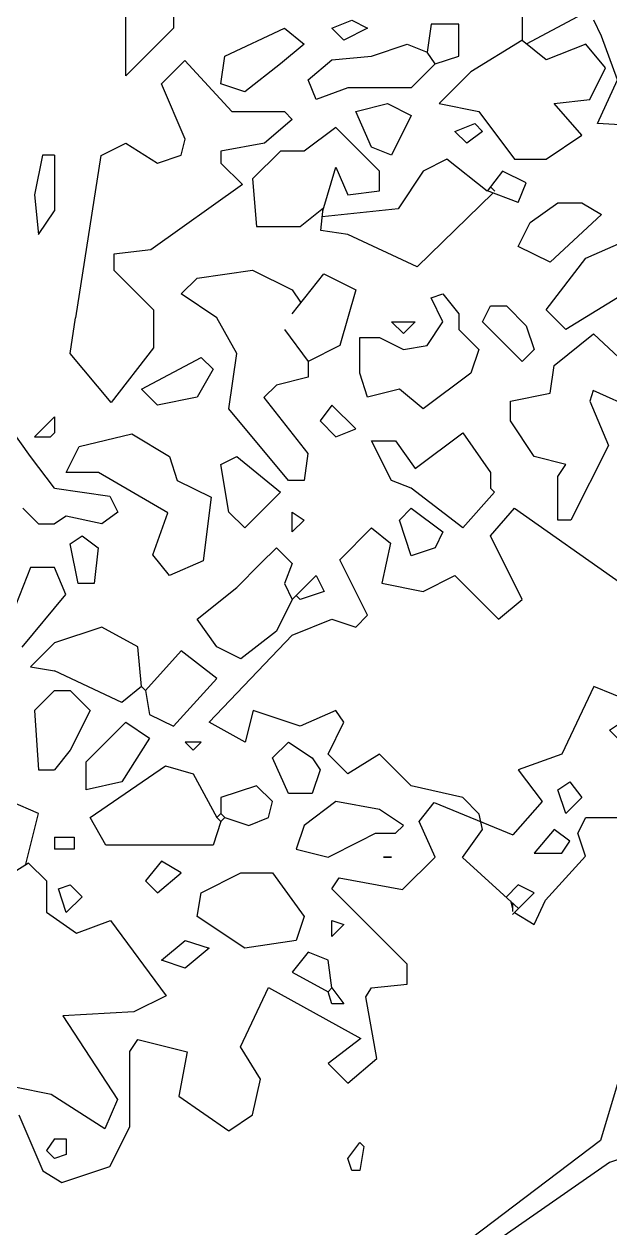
# Model space of a CAD drawing. Header units: millimetres. Extents: x 1211.91 to 1219.54, y 1029.16 to 1038.08.
# Drawn here: x 1217.064 to 1217.454, y 1034.421 to 1035.222 of the extents above; entities that cross this region are included whole.
import ezdxf

# ---------------------------------------------------------------- set-up
doc = ezdxf.new("R2010")
doc.units = ezdxf.units.MM
doc.header["$MEASUREMENT"] = 0
for name, color, linetype in [('Hojas01', 94, 'CONTINUOUS'), ('Hojas02', 62, 'CONTINUOUS'), ('Tronco', 34, 'CONTINUOUS')]:
    doc.layers.add(name, color=color, linetype=linetype)

msp = doc.modelspace()

# ---------------------------------------------------------------- linework, layer by layer
at = {"layer": 'Hojas01', "linetype": 'Continuous'}
for p, q in [((1217.39528, 1035.24034), (1217.39528, 1035.2113)), ((1217.39805, 1035.2088), (1217.43224, 1035.22714)), ((1217.39502, 1035.21117), (1217.36096, 1035.19018)), ((1217.41112, 1035.1981), (1217.39528, 1035.21104)), ((1217.43752, 1035.20866), (1217.41112, 1035.1981)), ((1217.45072, 1035.19282), (1217.43752, 1035.20866)), ((1217.15504, 1035.18226), (1217.17049, 1035.19771)), ((1217.17049, 1035.19771), (1217.2019, 1035.16378)), ((1217.36096, 1035.19018), (1217.33984, 1035.16906)), ((1217.44016, 1035.1717), (1217.45072, 1035.19282)), ((1217.17088, 1035.1453), (1217.15504, 1035.18226)), ((1217.33984, 1035.16906), (1217.36624, 1035.16378)), ((1217.4164, 1035.16906), (1217.44016, 1035.1717)), ((1217.43488, 1035.14794), (1217.4164, 1035.16906)), ((1217.2019, 1035.16378), (1217.23688, 1035.16378)), ((1217.24216, 1035.1585), (1217.22368, 1035.14266)), ((1217.23688, 1035.16378), (1217.24216, 1035.1585)), ((1217.36624, 1035.16378), (1217.39, 1035.1321)), ((1217.2712, 1035.15322), (1217.25008, 1035.13738)), ((1217.30024, 1035.12418), (1217.2712, 1035.15322)), ((1217.11491, 1035.13448), (1217.13128, 1035.14266)), ((1217.13128, 1035.14266), (1217.1524, 1035.12946)), ((1217.16824, 1035.13474), (1217.17088, 1035.1453)), ((1217.22368, 1035.14266), (1217.19464, 1035.13738)), ((1217.41112, 1035.1321), (1217.43488, 1035.14794)), ((1217.1524, 1035.12946), (1217.16824, 1035.13474)), ((1217.19464, 1035.13738), (1217.19464, 1035.12946)), ((1217.23424, 1035.13738), (1217.21576, 1035.1189)), ((1217.25008, 1035.13738), (1217.23424, 1035.13738)), ((1217.19464, 1035.12946), (1217.2089, 1035.11521)), ((1217.26249, 1035.09765), (1217.2712, 1035.12682)), ((1217.2712, 1035.12682), (1217.27912, 1035.10834)), ((1217.34512, 1035.1321), (1217.32928, 1035.12418)), ((1217.37179, 1035.11085), (1217.34512, 1035.1321)), ((1217.39, 1035.1321), (1217.41112, 1035.1321)), ((1217.21576, 1035.1189), (1217.2184, 1035.08722)), ((1217.30024, 1035.11098), (1217.30024, 1035.12418)), ((1217.32928, 1035.12418), (1217.31265, 1035.0991)), ((1217.38221, 1035.12418), (1217.37179, 1035.11085)), ((1217.39792, 1035.11626), (1217.38221, 1035.12418)), ((1217.2089, 1035.11521), (1217.14805, 1035.07178)), ((1217.27912, 1035.10834), (1217.30024, 1035.11098)), ((1217.37561, 1035.10953), (1217.32519, 1035.0603)), ((1217.39264, 1035.1032), (1217.37139, 1035.11112)), ((1217.37693, 1035.11085), (1217.37403, 1035.11376)), ((1217.39264, 1035.1032), (1217.39792, 1035.11626)), ((1217.24744, 1035.08722), (1217.26302, 1035.09976)), ((1217.26104, 1035.08458), (1217.26262, 1035.09937)), ((1217.31265, 1035.0991), (1217.26196, 1035.09369)), ((1217.2184, 1035.08722), (1217.24744, 1035.08722)), ((1217.27912, 1035.08194), (1217.26104, 1035.08458)), ((1217.32519, 1035.0603), (1217.27912, 1035.08194)), ((1217.14805, 1035.07178), (1217.12336, 1035.06874)), ((1217.12336, 1035.06874), (1217.12336, 1035.05818)), ((1217.12336, 1035.05818), (1217.14976, 1035.03178)), ((1217.16824, 1035.04234), (1217.1788, 1035.0529)), ((1217.1788, 1035.0529), (1217.21576, 1035.05818)), ((1217.21576, 1035.05818), (1217.24216, 1035.04498)), ((1217.24216, 1035.02914), (1217.26315, 1035.05568)), ((1217.26315, 1035.05568), (1217.2844, 1035.04498)), ((1217.24216, 1035.04498), (1217.24771, 1035.0368)), ((1217.2844, 1035.04498), (1217.27384, 1035.00802)), ((1217.192, 1035.0265), (1217.16824, 1035.04234)), ((1217.14976, 1035.03178), (1217.14976, 1035.00657)), ((1217.2052, 1035.00274), (1217.192, 1035.0265)), ((1217.23688, 1035.01858), (1217.25272, 1034.99746)), ((1217.4164, 1034.99482), (1217.44267, 1035.01581)), ((1217.44267, 1035.01581), (1217.46617, 1034.99377)), ((1217.14976, 1035.00657), (1217.12165, 1034.97001)), ((1217.27384, 1035.00802), (1217.25272, 1034.99746)), ((1217.19992, 1034.96578), (1217.2052, 1035.00274)), ((1217.25272, 1034.99746), (1217.25272, 1034.9869)), ((1217.41376, 1034.97634), (1217.4164, 1034.99482)), ((1217.2316, 1034.98162), (1217.22329, 1034.97331)), ((1217.25272, 1034.9869), (1217.2316, 1034.98162)), ((1217.22329, 1034.97331), (1217.25259, 1034.93608)), ((1217.38736, 1034.97106), (1217.41376, 1034.97634)), ((1217.44254, 1034.97806), (1217.44016, 1034.97106)), ((1217.47118, 1034.96512), (1217.44254, 1034.97806)), ((1217.23952, 1034.91826), (1217.19992, 1034.96578)), ((1217.38736, 1034.95786), (1217.38736, 1034.97106)), ((1217.44016, 1034.97106), (1217.45257, 1034.94136)), ((1217.4032, 1034.9341), (1217.38736, 1034.95786)), ((1217.10026, 1034.9407), (1217.13524, 1034.94915)), ((1217.13524, 1034.94915), (1217.16032, 1034.9341)), ((1217.09168, 1034.92354), (1217.10026, 1034.9407)), ((1217.45257, 1034.94136), (1217.42749, 1034.89186)), ((1217.16032, 1034.9341), (1217.1656, 1034.91826)), ((1217.25259, 1034.93608), (1217.25008, 1034.91826)), ((1217.42432, 1034.92882), (1217.4032, 1034.9341)), ((1217.41904, 1034.9209), (1217.42432, 1034.92882)), ((1217.1132, 1034.92354), (1217.09168, 1034.92354)), ((1217.15927, 1034.89675), (1217.1132, 1034.92354)), ((1217.1656, 1034.91826), (1217.18804, 1034.90704)), ((1217.25008, 1034.91826), (1217.23952, 1034.91826)), ((1217.41904, 1034.89186), (1217.41904, 1034.9209)), ((1217.18804, 1034.90704), (1217.18276, 1034.8648)), ((1217.14937, 1034.86863), (1217.15927, 1034.89675)), ((1217.37416, 1034.8813), (1217.39, 1034.89978)), ((1217.39, 1034.89978), (1217.46128, 1034.84962)), ((1217.27384, 1034.86546), (1217.29496, 1034.88658)), ((1217.29496, 1034.88658), (1217.3075, 1034.87655)), ((1217.42749, 1034.89186), (1217.41904, 1034.89186)), ((1217.3075, 1034.87655), (1217.30169, 1034.84989)), ((1217.39528, 1034.83906), (1217.37416, 1034.8813)), ((1217.16032, 1034.8549), (1217.14937, 1034.86863)), ((1217.18276, 1034.8648), (1217.16032, 1034.8549)), ((1217.29232, 1034.8285), (1217.27384, 1034.86546)), ((1217.06792, 1034.86018), (1217.05802, 1034.8355)), ((1217.08376, 1034.86018), (1217.06792, 1034.86018)), ((1217.09142, 1034.84236), (1217.08376, 1034.86018)), ((1217.32928, 1034.84434), (1217.3504, 1034.8549)), ((1217.3504, 1034.8549), (1217.37944, 1034.82586)), ((1217.30169, 1034.84989), (1217.32928, 1034.84434)), ((1217.06225, 1034.80725), (1217.09142, 1034.84236)), ((1217.37944, 1034.82586), (1217.39528, 1034.83906)), ((1217.2844, 1034.82058), (1217.29232, 1034.8285)), ((1217.24216, 1034.8153), (1217.26856, 1034.82586)), ((1217.26856, 1034.82586), (1217.2844, 1034.82058)), ((1217.18672, 1034.75722), (1217.24216, 1034.8153)), ((1217.4428, 1034.78098), (1217.42168, 1034.7361)), ((1217.4692, 1034.77042), (1217.4428, 1034.78098)), ((1217.21603, 1034.76501), (1217.21088, 1034.74389)), ((1217.24744, 1034.75458), (1217.21603, 1034.76501)), ((1217.2712, 1034.76514), (1217.24744, 1034.75458)), ((1217.27648, 1034.75722), (1217.2712, 1034.76514)), ((1217.21088, 1034.74389), (1217.18672, 1034.75722)), ((1217.26592, 1034.7361), (1217.27648, 1034.75722)), ((1217.27912, 1034.7229), (1217.26592, 1034.7361)), ((1217.30024, 1034.7361), (1217.27912, 1034.7229)), ((1217.32136, 1034.71498), (1217.30024, 1034.7361)), ((1217.42168, 1034.7361), (1217.39264, 1034.72554)), ((1217.39264, 1034.72554), (1217.40848, 1034.70442)), ((1217.35568, 1034.70706), (1217.32136, 1034.71498)), ((1217.0732, 1034.6965), (1217.05472, 1034.70442)), ((1217.32664, 1034.69122), (1217.33667, 1034.70376)), ((1217.33667, 1034.70376), (1217.38908, 1034.68225)), ((1217.36664, 1034.69611), (1217.35568, 1034.70706)), ((1217.40848, 1034.70442), (1217.38908, 1034.68225)), ((1217.06449, 1034.66179), (1217.0732, 1034.6965)), ((1217.36888, 1034.68594), (1217.36664, 1034.69611)), ((1217.43224, 1034.6833), (1217.43752, 1034.69386)), ((1217.43752, 1034.69386), (1217.46392, 1034.69386)), ((1217.3372, 1034.66746), (1217.32664, 1034.69122)), ((1217.35542, 1034.6672), (1217.36888, 1034.68594)), ((1217.43739, 1034.66799), (1217.43224, 1034.6833)), ((1217.0666, 1034.6635), (1217.05208, 1034.65426)), ((1217.0666, 1034.6635), (1217.07848, 1034.65162)), ((1217.31555, 1034.64582), (1217.3372, 1034.66746)), ((1217.39277, 1034.63328), (1217.35542, 1034.6672)), ((1217.41073, 1034.63882), (1217.43739, 1034.66799)), ((1217.26856, 1034.64634), (1217.27345, 1034.65374)), ((1217.27345, 1034.65374), (1217.31555, 1034.64582)), ((1217.07848, 1034.65162), (1217.07848, 1034.63077)), ((1217.31872, 1034.59618), (1217.26856, 1034.64634)), ((1217.39264, 1034.64898), (1217.38446, 1034.6408)), ((1217.4032, 1034.6437), (1217.39264, 1034.64898)), ((1217.38736, 1034.63829), (1217.38868, 1034.63314)), ((1217.38868, 1034.62918), (1217.4032, 1034.6437)), ((1217.38868, 1034.6371), (1217.38868, 1034.6313)), ((1217.4032, 1034.62258), (1217.41073, 1034.63882)), ((1217.07848, 1034.63077), (1217.09841, 1034.61691)), ((1217.39, 1034.6305), (1217.4032, 1034.62258)), ((1217.09841, 1034.61691), (1217.12112, 1034.62536)), ((1217.12112, 1034.62536), (1217.15808, 1034.5752)), ((1217.31872, 1034.58298), (1217.31872, 1034.59618)), ((1217.20758, 1034.54127), (1217.22632, 1034.58074)), ((1217.22632, 1034.58074), (1217.28783, 1034.54668)), ((1217.291, 1034.5744), (1217.29496, 1034.58034)), ((1217.29496, 1034.58034), (1217.31872, 1034.58298)), ((1217.15808, 1034.5752), (1217.13656, 1034.5645)), ((1217.29839, 1034.53348), (1217.291, 1034.5744)), ((1217.13656, 1034.5645), (1217.08944, 1034.56173)), ((1217.08944, 1034.56173), (1217.12587, 1034.50616)), ((1217.13392, 1034.5381), (1217.1392, 1034.54602)), ((1217.1392, 1034.54602), (1217.1722, 1034.53784)), ((1217.22104, 1034.51962), (1217.20758, 1034.54127)), ((1217.28783, 1034.54668), (1217.26592, 1034.53018)), ((1217.13392, 1034.48794), (1217.13392, 1034.5381)), ((1217.1722, 1034.53784), (1217.16653, 1034.5084)), ((1217.27912, 1034.51698), (1217.29839, 1034.53348)), ((1217.26592, 1034.53018), (1217.27912, 1034.51698)), ((1217.21576, 1034.49586), (1217.22104, 1034.51962)), ((1217.08165, 1034.50946), (1217.05736, 1034.51434)), ((1217.11742, 1034.48649), (1217.08165, 1034.50946)), ((1217.16653, 1034.5084), (1217.19992, 1034.4853)), ((1217.12587, 1034.50616), (1217.11742, 1034.48649)), ((1217.06, 1034.49586), (1217.07597, 1034.45864)), ((1217.19992, 1034.4853), (1217.21576, 1034.49586)), ((1217.12072, 1034.46154), (1217.13392, 1034.48794)), ((1217.08865, 1034.45085), (1217.12072, 1034.46154)), ((1217.07597, 1034.45864), (1217.08865, 1034.45085))]:
    msp.add_line(p, q, dxfattribs=at)
at = {"layer": 'Hojas02', "linetype": 'Continuous'}
for p, q in [((1217.16296, 1035.24298), (1217.16296, 1035.21922)), ((1217.13128, 1035.18754), (1217.13128, 1035.22714)), ((1217.26856, 1035.21922), (1217.28176, 1035.2245)), ((1217.28176, 1035.2245), (1217.29232, 1035.21922)), ((1217.33456, 1035.22186), (1217.33192, 1035.20338)), ((1217.35304, 1035.22186), (1217.33456, 1035.22186)), ((1217.35304, 1035.20074), (1217.35304, 1035.22186)), ((1217.44808, 1035.21394), (1217.4428, 1035.2245)), ((1217.16296, 1035.21922), (1217.14448, 1035.20074)), ((1217.19728, 1035.20074), (1217.23688, 1035.21922)), ((1217.23688, 1035.21922), (1217.25008, 1035.20866)), ((1217.27648, 1035.2113), (1217.26856, 1035.21922)), ((1217.29232, 1035.21922), (1217.27648, 1035.2113)), ((1217.45864, 1035.1849), (1217.44808, 1035.21394)), ((1217.25008, 1035.20866), (1217.23424, 1035.19546)), ((1217.29496, 1035.20074), (1217.31872, 1035.20866)), ((1217.31872, 1035.20866), (1217.33192, 1035.20338)), ((1217.14448, 1035.20074), (1217.13128, 1035.18754)), ((1217.19464, 1035.18226), (1217.19728, 1035.20074)), ((1217.25272, 1035.1849), (1217.26856, 1035.1981)), ((1217.26856, 1035.1981), (1217.29496, 1035.20074)), ((1217.3372, 1035.19546), (1217.33192, 1035.20338)), ((1217.3372, 1035.19546), (1217.35304, 1035.20074)), ((1217.23424, 1035.19546), (1217.21048, 1035.17698)), ((1217.3372, 1035.19546), (1217.32136, 1035.17962)), ((1217.21048, 1035.17698), (1217.19464, 1035.18226)), ((1217.258, 1035.1717), (1217.25272, 1035.1849)), ((1217.44544, 1035.15586), (1217.45864, 1035.1849)), ((1217.27912, 1035.17962), (1217.258, 1035.1717)), ((1217.32136, 1035.17962), (1217.27912, 1035.17962)), ((1217.2844, 1035.16378), (1217.30552, 1035.16906)), ((1217.30552, 1035.16906), (1217.32136, 1035.16114)), ((1217.29496, 1035.14002), (1217.2844, 1035.16378)), ((1217.32136, 1035.16114), (1217.30816, 1035.13474)), ((1217.3504, 1035.15058), (1217.3636, 1035.15586)), ((1217.35832, 1035.14266), (1217.3504, 1035.15058)), ((1217.36888, 1035.15058), (1217.35832, 1035.14266)), ((1217.3636, 1035.15586), (1217.36888, 1035.15058)), ((1217.48768, 1035.15322), (1217.44544, 1035.15586)), ((1217.30816, 1035.13474), (1217.29496, 1035.14002)), ((1217.40056, 1035.08986), (1217.41904, 1035.10306)), ((1217.41904, 1035.10306), (1217.43488, 1035.10306)), ((1217.43488, 1035.10306), (1217.44808, 1035.09514)), ((1217.44808, 1035.09514), (1217.41376, 1035.06346)), ((1217.39264, 1035.07402), (1217.40056, 1035.08986)), ((1217.41376, 1035.06346), (1217.39264, 1035.07402)), ((1217.43752, 1035.0661), (1217.46128, 1035.07666)), ((1217.41112, 1035.03178), (1217.43752, 1035.0661)), ((1217.33456, 1035.0397), (1217.34248, 1035.04234)), ((1217.34248, 1035.02386), (1217.33456, 1035.0397)), ((1217.34248, 1035.04234), (1217.35304, 1035.02914)), ((1217.45864, 1035.0397), (1217.42432, 1035.01858)), ((1217.35304, 1035.02914), (1217.35304, 1035.01858)), ((1217.36888, 1035.02386), (1217.37416, 1035.03442)), ((1217.37416, 1035.03442), (1217.38472, 1035.03442)), ((1217.38472, 1035.03442), (1217.39792, 1035.02122)), ((1217.42432, 1035.01858), (1217.41112, 1035.03178)), ((1217.31608, 1035.01594), (1217.30816, 1035.02386)), ((1217.30816, 1035.02386), (1217.324, 1035.02386)), ((1217.324, 1035.02386), (1217.31608, 1035.01594)), ((1217.33192, 1035.00802), (1217.34248, 1035.02386)), ((1217.39528, 1034.99746), (1217.36888, 1035.02386)), ((1217.39792, 1035.02122), (1217.4032, 1035.00538)), ((1217.28704, 1034.98954), (1217.28704, 1035.0133)), ((1217.28704, 1035.0133), (1217.30024, 1035.0133)), ((1217.30024, 1035.0133), (1217.31608, 1035.00538)), ((1217.35304, 1035.01858), (1217.36624, 1035.00538)), ((1217.31608, 1035.00538), (1217.33192, 1035.00802)), ((1217.36624, 1035.00538), (1217.36096, 1034.98954)), ((1217.4032, 1035.00538), (1217.39528, 1034.99746)), ((1217.14184, 1034.97898), (1217.18144, 1035.0001)), ((1217.18144, 1035.0001), (1217.18936, 1034.99218)), ((1217.18936, 1034.99218), (1217.1788, 1034.9737)), ((1217.29232, 1034.9737), (1217.28704, 1034.98954)), ((1217.36096, 1034.98954), (1217.32928, 1034.96578)), ((1217.1524, 1034.96842), (1217.14184, 1034.97898)), ((1217.1788, 1034.9737), (1217.1524, 1034.96842)), ((1217.31344, 1034.97898), (1217.29232, 1034.9737)), ((1217.32928, 1034.96578), (1217.31344, 1034.97898)), ((1217.26856, 1034.96842), (1217.26064, 1034.95786)), ((1217.2844, 1034.95258), (1217.26856, 1034.96842)), ((1217.08376, 1034.9605), (1217.07056, 1034.9473)), ((1217.08376, 1034.9605), (1217.08376, 1034.94994)), ((1217.26064, 1034.95786), (1217.2712, 1034.9473)), ((1217.06792, 1034.9341), (1217.05472, 1034.95258)), ((1217.08112, 1034.9473), (1217.08376, 1034.94994)), ((1217.2712, 1034.9473), (1217.2844, 1034.95258)), ((1217.324, 1034.92618), (1217.35568, 1034.94994)), ((1217.35568, 1034.94994), (1217.37416, 1034.92354)), ((1217.07056, 1034.9473), (1217.08112, 1034.9473)), ((1217.30816, 1034.91826), (1217.29496, 1034.94466)), ((1217.29496, 1034.94466), (1217.3108, 1034.94466)), ((1217.3108, 1034.94466), (1217.324, 1034.92618)), ((1217.08376, 1034.91298), (1217.06792, 1034.9341)), ((1217.19464, 1034.92882), (1217.2052, 1034.9341)), ((1217.2052, 1034.9341), (1217.23424, 1034.91034)), ((1217.19992, 1034.89714), (1217.19464, 1034.92882)), ((1217.32136, 1034.91298), (1217.30816, 1034.91826)), ((1217.37416, 1034.92354), (1217.37416, 1034.91298)), ((1217.08376, 1034.91298), (1217.12072, 1034.9077)), ((1217.23424, 1034.91034), (1217.21048, 1034.88658)), ((1217.35568, 1034.88658), (1217.32136, 1034.91298)), ((1217.3768, 1034.91034), (1217.35568, 1034.88658)), ((1217.37416, 1034.91298), (1217.3768, 1034.91034)), ((1217.12072, 1034.9077), (1217.126, 1034.89714)), ((1217.06264, 1034.89978), (1217.0732, 1034.88922)), ((1217.09168, 1034.8945), (1217.08376, 1034.88922)), ((1217.11544, 1034.88922), (1217.09168, 1034.8945)), ((1217.126, 1034.89714), (1217.11544, 1034.88922)), ((1217.21048, 1034.88658), (1217.19992, 1034.89714)), ((1217.24216, 1034.88394), (1217.24216, 1034.89714)), ((1217.24216, 1034.89714), (1217.25008, 1034.89186)), ((1217.31344, 1034.89186), (1217.32136, 1034.89978)), ((1217.32136, 1034.89978), (1217.34248, 1034.88394)), ((1217.0732, 1034.88922), (1217.08376, 1034.88922)), ((1217.25008, 1034.89186), (1217.24216, 1034.88394)), ((1217.32136, 1034.8681), (1217.31344, 1034.89186)), ((1217.09432, 1034.87602), (1217.10224, 1034.8813)), ((1217.10224, 1034.8813), (1217.1128, 1034.87338)), ((1217.34248, 1034.88394), (1217.3372, 1034.87338)), ((1217.0996, 1034.84962), (1217.09432, 1034.87602)), ((1217.1128, 1034.87338), (1217.11016, 1034.84962)), ((1217.22104, 1034.86282), (1217.2316, 1034.87338)), ((1217.2316, 1034.87338), (1217.24216, 1034.86282)), ((1217.3372, 1034.87338), (1217.32136, 1034.8681)), ((1217.2052, 1034.84698), (1217.22104, 1034.86282)), ((1217.24216, 1034.86282), (1217.23688, 1034.84962)), ((1217.2448, 1034.8417), (1217.258, 1034.8549)), ((1217.258, 1034.8549), (1217.26328, 1034.84434)), ((1217.11016, 1034.84962), (1217.0996, 1034.84962)), ((1217.1788, 1034.82586), (1217.2052, 1034.84698)), ((1217.23688, 1034.84962), (1217.24216, 1034.83906)), ((1217.24216, 1034.83906), (1217.2316, 1034.81794)), ((1217.2448, 1034.8417), (1217.24216, 1034.83906)), ((1217.24744, 1034.83906), (1217.2448, 1034.8417)), ((1217.26328, 1034.84434), (1217.24744, 1034.83906)), ((1217.11544, 1034.82058), (1217.08376, 1034.81002)), ((1217.1392, 1034.80738), (1217.11544, 1034.82058)), ((1217.192, 1034.80738), (1217.1788, 1034.82586)), ((1217.2316, 1034.81794), (1217.20784, 1034.79946)), ((1217.08376, 1034.81002), (1217.06792, 1034.79418)), ((1217.14184, 1034.78098), (1217.1392, 1034.80738)), ((1217.16824, 1034.80474), (1217.14448, 1034.77834)), ((1217.192, 1034.78626), (1217.16824, 1034.80474)), ((1217.20784, 1034.79946), (1217.192, 1034.80738)), ((1217.06792, 1034.79418), (1217.08376, 1034.79154)), ((1217.12864, 1034.77042), (1217.08376, 1034.79154)), ((1217.14184, 1034.78098), (1217.12864, 1034.77042)), ((1217.14448, 1034.77834), (1217.14184, 1034.78098)), ((1217.16296, 1034.75458), (1217.192, 1034.78626)), ((1217.08376, 1034.77834), (1217.07056, 1034.76514)), ((1217.08376, 1034.77834), (1217.09432, 1034.77834)), ((1217.09432, 1034.77834), (1217.10752, 1034.76514)), ((1217.14448, 1034.77834), (1217.14712, 1034.7625)), ((1217.07056, 1034.76514), (1217.0732, 1034.72554)), ((1217.10752, 1034.76514), (1217.09432, 1034.73874)), ((1217.10488, 1034.73082), (1217.13128, 1034.75722)), ((1217.13128, 1034.75722), (1217.14712, 1034.74666)), ((1217.14712, 1034.7625), (1217.16296, 1034.75458)), ((1217.45336, 1034.75194), (1217.46128, 1034.75722)), ((1217.46656, 1034.73874), (1217.45336, 1034.75194)), ((1217.14712, 1034.74666), (1217.12864, 1034.71762)), ((1217.18144, 1034.74402), (1217.17088, 1034.74402)), ((1217.17088, 1034.74402), (1217.17616, 1034.73874)), ((1217.17616, 1034.73874), (1217.18144, 1034.74402)), ((1217.22896, 1034.73346), (1217.23952, 1034.74402)), ((1217.23952, 1034.74402), (1217.25536, 1034.73346)), ((1217.09432, 1034.73874), (1217.08376, 1034.72554)), ((1217.23952, 1034.7097), (1217.22896, 1034.73346)), ((1217.25536, 1034.73346), (1217.26064, 1034.72554)), ((1217.0732, 1034.72554), (1217.08376, 1034.72554)), ((1217.10488, 1034.71234), (1217.10488, 1034.73082)), ((1217.10752, 1034.69386), (1217.15768, 1034.72818)), ((1217.15768, 1034.72818), (1217.17616, 1034.7229)), ((1217.26064, 1034.72554), (1217.25536, 1034.7097)), ((1217.12864, 1034.71762), (1217.10488, 1034.71234)), ((1217.17616, 1034.7229), (1217.192, 1034.69386)), ((1217.41904, 1034.71234), (1217.42696, 1034.71762)), ((1217.42696, 1034.71762), (1217.43488, 1034.70706)), ((1217.2184, 1034.71498), (1217.19464, 1034.70706)), ((1217.22896, 1034.70442), (1217.2184, 1034.71498)), ((1217.25536, 1034.7097), (1217.23952, 1034.7097)), ((1217.42432, 1034.6965), (1217.41904, 1034.71234)), ((1217.19464, 1034.70706), (1217.19464, 1034.6965)), ((1217.22632, 1034.69386), (1217.22896, 1034.70442)), ((1217.2712, 1034.70442), (1217.25008, 1034.68858)), ((1217.30024, 1034.69914), (1217.2712, 1034.70442)), ((1217.43488, 1034.70706), (1217.42432, 1034.6965)), ((1217.11808, 1034.67538), (1217.10752, 1034.69386)), ((1217.19464, 1034.6965), (1217.192, 1034.69386)), ((1217.19464, 1034.69122), (1217.192, 1034.69386)), ((1217.19728, 1034.69386), (1217.19464, 1034.6965)), ((1217.19728, 1034.69386), (1217.19464, 1034.69122)), ((1217.19728, 1034.69386), (1217.21312, 1034.68858)), ((1217.21312, 1034.68858), (1217.22632, 1034.69386)), ((1217.31608, 1034.68858), (1217.30024, 1034.69914)), ((1217.19464, 1034.69122), (1217.18936, 1034.67538)), ((1217.25008, 1034.68858), (1217.2448, 1034.67274)), ((1217.3108, 1034.6833), (1217.31608, 1034.68858)), ((1217.4164, 1034.68594), (1217.4032, 1034.6701)), ((1217.42696, 1034.67802), (1217.4164, 1034.68594)), ((1217.08376, 1034.68066), (1217.09696, 1034.68066)), ((1217.08376, 1034.68066), (1217.08376, 1034.67274)), ((1217.09696, 1034.68066), (1217.09696, 1034.67274)), ((1217.26592, 1034.66746), (1217.28704, 1034.67802)), ((1217.28704, 1034.67802), (1217.2976, 1034.6833)), ((1217.2976, 1034.6833), (1217.3108, 1034.6833)), ((1217.42168, 1034.6701), (1217.42696, 1034.67802)), ((1217.09696, 1034.67274), (1217.08376, 1034.67274)), ((1217.18936, 1034.67538), (1217.11808, 1034.67538)), ((1217.2448, 1034.67274), (1217.26592, 1034.66746)), ((1217.4032, 1034.6701), (1217.42168, 1034.6701)), ((1217.15504, 1034.66482), (1217.14448, 1034.65162)), ((1217.16824, 1034.6569), (1217.15504, 1034.66482)), ((1217.30816, 1034.66746), (1217.30288, 1034.66746)), ((1217.30288, 1034.66746), (1217.30816, 1034.66746)), ((1217.1524, 1034.6437), (1217.16824, 1034.6569)), ((1217.18144, 1034.6437), (1217.20784, 1034.6569)), ((1217.20784, 1034.6569), (1217.22896, 1034.6569)), ((1217.22896, 1034.6569), (1217.25008, 1034.62786)), ((1217.0864, 1034.64634), (1217.09432, 1034.64898)), ((1217.09168, 1034.6305), (1217.0864, 1034.64634)), ((1217.09432, 1034.64898), (1217.10224, 1034.64106)), ((1217.14448, 1034.65162), (1217.1524, 1034.6437)), ((1217.10224, 1034.64106), (1217.09168, 1034.6305)), ((1217.1788, 1034.62786), (1217.18144, 1034.6437)), ((1217.21048, 1034.60674), (1217.1788, 1034.62786)), ((1217.25008, 1034.62786), (1217.2448, 1034.61202)), ((1217.26856, 1034.61466), (1217.26856, 1034.62522)), ((1217.26856, 1034.62522), (1217.27648, 1034.62258)), ((1217.27648, 1034.62258), (1217.26856, 1034.61466)), ((1217.15504, 1034.59882), (1217.17088, 1034.61202)), ((1217.17088, 1034.61202), (1217.18672, 1034.60674)), ((1217.2448, 1034.61202), (1217.21048, 1034.60674)), ((1217.18672, 1034.60674), (1217.17088, 1034.59354)), ((1217.25272, 1034.6041), (1217.24216, 1034.5909)), ((1217.26592, 1034.59882), (1217.25272, 1034.6041)), ((1217.17088, 1034.59354), (1217.15504, 1034.59882)), ((1217.26856, 1034.58034), (1217.26592, 1034.59882)), ((1217.24216, 1034.5909), (1217.26592, 1034.5777)), ((1217.26856, 1034.58034), (1217.26592, 1034.5777)), ((1217.26856, 1034.58034), (1217.27648, 1034.56978)), ((1217.26856, 1034.56978), (1217.26592, 1034.5777)), ((1217.27648, 1034.56978), (1217.26856, 1034.56978)), ((1217.08376, 1034.48002), (1217.07848, 1034.4721)), ((1217.08376, 1034.48002), (1217.09168, 1034.48002)), ((1217.09168, 1034.48002), (1217.09168, 1034.46946)), ((1217.27912, 1034.46682), (1217.28704, 1034.47738)), ((1217.28704, 1034.47738), (1217.28968, 1034.47474)), ((1217.07848, 1034.4721), (1217.08376, 1034.46682)), ((1217.09168, 1034.46946), (1217.08376, 1034.46682)), ((1217.28968, 1034.47474), (1217.28704, 1034.4589)), ((1217.28176, 1034.4589), (1217.27912, 1034.46682)), ((1217.28704, 1034.4589), (1217.28176, 1034.4589))]:
    msp.add_line(p, q, dxfattribs=at)
at = {"layer": 'Tronco', "linetype": 'Continuous'}
for p, q in [((1217.07584, 1035.13474), (1217.07056, 1035.10834)), ((1217.08376, 1035.13474), (1217.07584, 1035.13474)), ((1217.08376, 1035.13474), (1217.08376, 1035.09778)), ((1217.09802, 1035.02637), (1217.11491, 1035.13448)), ((1217.07056, 1035.10834), (1217.0732, 1035.08194)), ((1217.0732, 1035.08194), (1217.08376, 1035.09778)), ((1217.09432, 1035.00274), (1217.09789, 1035.02637)), ((1217.12165, 1034.97001), (1217.09432, 1035.00274)), ((1217.49415, 1034.63539), (1217.44729, 1034.47884)), ((1217.44729, 1034.47884), (1217.36123, 1034.4135)), ((1217.48504, 1034.47474), (1217.45336, 1034.46418)), ((1217.45336, 1034.46418), (1217.35832, 1034.39818))]:
    msp.add_line(p, q, dxfattribs=at)

doc.saveas('drawing.dxf')
